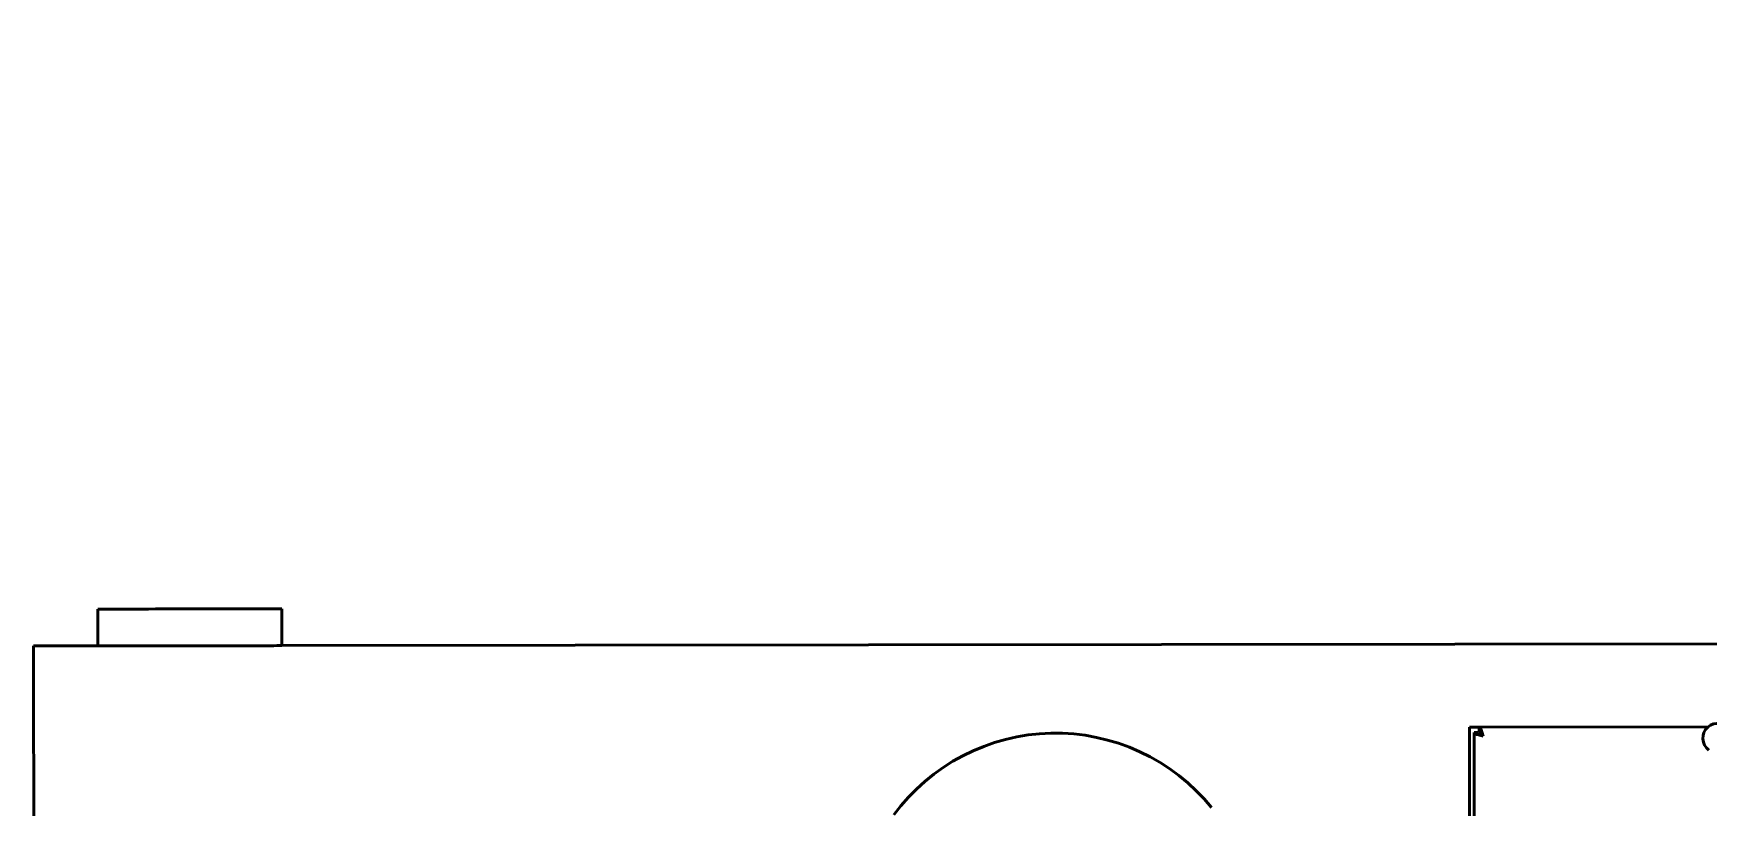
# Model space of a CAD drawing. Header units: feet. Extents: x -99009 to 3252343, y -11094690 to 9035152.
# Drawn here: x 2420359 to 2421269, y -1924355 to -1923934 of the extents above; entities that cross this region are included whole.
import ezdxf

# ---------------------------------------------------------------- set-up
doc = ezdxf.new("R2010")
doc.units = ezdxf.units.FT
doc.layers.add('1', color=1, linetype='Continuous')

# ---------------------------------------------------------------- blocks, each defined once
blk = doc.blocks.new('GG')
at = {"color": 7, "linetype": 'Continuous', "lineweight": 50}
for p, q in [((544.937, 385.682), (565.55, 385.682)), ((565.95, 385.682), (565.95, 383.932)), ((566.95, 383.932), (565.95, 383.932)), ((565.95, 378.933), (566.95, 378.933)), ((565.95, 378.933), (565.95, 267.433)), ((518.342, 346.557), (563.557, 346.557)), ((563.7, 346.682), (527.975, 346.682)), ((563.557, 346.432), (563.557, 346.557)), ((563.575, 346.415), (563.7, 346.415)), ((563.7, 346.415), (563.7, 346.682)), ((563.7, 346.415), (563.7, 340.2))]:
    blk.add_line(p, q, dxfattribs=at)
for points in [[(565.55, 385.682), (565.628, 385.682), (565.703, 385.682), (565.772, 385.682), (565.833, 385.682), (565.882, 385.682), (565.919, 385.682), (565.942, 385.682), (565.95, 385.682)], [(565.95, 378.933), (565.95, 378.941), (565.95, 378.968), (565.95, 379.013), (565.95, 379.075), (565.95, 379.154), (565.95, 379.25), (565.95, 379.361), (565.95, 379.487), (565.95, 379.627), (565.95, 379.781), (565.95, 379.946), (565.95, 380.121), (565.95, 380.307), (565.95, 380.5), (565.95, 380.7), (565.95, 380.906), (565.95, 381.115), (565.95, 381.326), (565.95, 381.538), (565.95, 381.75), (565.95, 381.959), (565.95, 382.164), (565.95, 382.364), (565.95, 382.558), (565.95, 382.743), (565.95, 382.919), (565.95, 383.084), (565.95, 383.237), (565.95, 383.378), (565.95, 383.504), (565.95, 383.615), (565.95, 383.711), (565.95, 383.79), (565.95, 383.852), (565.95, 383.896), (565.95, 383.923), (565.95, 383.932)], [(566.95, 383.932), (566.95, 383.923), (566.95, 383.896), (566.95, 383.852), (566.95, 383.79), (566.95, 383.711), (566.95, 383.615), (566.95, 383.504), (566.95, 383.378), (566.95, 383.237), (566.95, 383.084), (566.95, 382.919), (566.95, 382.743), (566.95, 382.558), (566.95, 382.364), (566.95, 382.164), (566.95, 381.959), (566.95, 381.75), (566.95, 381.538), (566.95, 381.326), (566.95, 381.115), (566.95, 380.906), (566.95, 380.7), (566.95, 380.5), (566.95, 380.307), (566.95, 380.121), (566.95, 379.946), (566.95, 379.781), (566.95, 379.627), (566.95, 379.487), (566.95, 379.361), (566.95, 379.25), (566.95, 379.154), (566.95, 379.075), (566.95, 379.013), (566.95, 378.968), (566.95, 378.941), (566.95, 378.933)], [(561.52, 353.689), (561.757, 353.891), (561.981, 354.106), (562.193, 354.334), (562.392, 354.574), (562.577, 354.824), (562.747, 355.085), (562.902, 355.355), (563.041, 355.633), (563.165, 355.919), (563.271, 356.212), (563.361, 356.51), (563.433, 356.812), (563.489, 357.119), (563.526, 357.428), (563.546, 357.738), (563.548, 358.049), (563.533, 358.361), (563.5, 358.67), (563.449, 358.977), (563.38, 359.281), (563.295, 359.58), (563.192, 359.874), (563.073, 360.162), (562.938, 360.442), (562.787, 360.714), (562.62, 360.977), (562.439, 361.23), (562.244, 361.472), (562.035, 361.703), (561.813, 361.922), (561.579, 362.127), (561.334, 362.319)], [(563.557, 346.557), (563.53, 346.538), (563.504, 346.484), (563.477, 346.403), (563.45, 346.307)], [(563.45, 346.307), (563.477, 346.355), (563.504, 346.396), (563.53, 346.423), (563.557, 346.432)], [(563.45, 346.307), (563.546, 346.334), (563.627, 346.361), (563.681, 346.388), (563.7, 346.415)], [(563.45, 346.307), (563.498, 346.334), (563.538, 346.361), (563.565, 346.388), (563.575, 346.415)], [(563.718, 339.709), (563.762, 339.787), (563.787, 339.873), (563.793, 339.963), (563.779, 340.051), (563.745, 340.134), (563.694, 340.207), (563.627, 340.267), (563.549, 340.311), (563.463, 340.337), (563.374, 340.343), (563.286, 340.328), (563.203, 340.295), (563.129, 340.243), (563.069, 340.177)]]:
    blk.add_lwpolyline(points, dxfattribs=at)

msp = doc.modelspace()

# ---------------------------------------------------------------- linework, layer by layer
at = {"layer": '1'}
msp.add_arc((2520410.24778, -1978395.99612), 100000, 84.1346387202, 194.3871675539, dxfattribs=at)

# ---------------------------------------------------------------- block references
at = {"xscale": 20.00000668694215, "yscale": 20.00000668694215, "zscale": 20.00000668694215, "rotation": 90.06505171407352}
msp.add_blockref('GG', (2428085.31376, -1935577.16139), dxfattribs=at)

doc.saveas('drawing.dxf')
